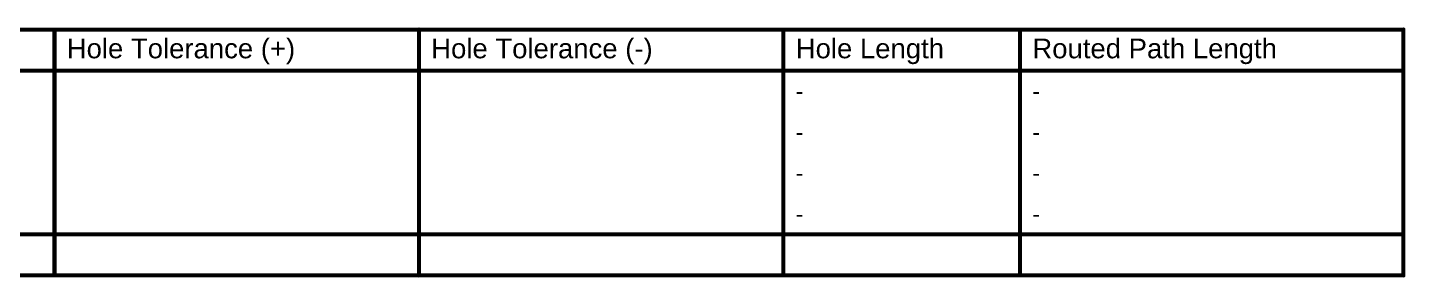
# Model space of a CAD drawing. Header units: inches. Extents: x -7 to 348, y -14 to 159.
# Drawn here: x 219.7 to 347.7, y 135.5 to 158.8 of the extents above; entities that cross this region are included whole.
import ezdxf

# ---------------------------------------------------------------- set-up
doc = ezdxf.new("R2010")
doc.units = ezdxf.units.IN
doc.layers.add('Drill Drawing', color=1, linetype='Continuous')
doc.styles.add('Arial', font='', dxfattribs={"height": 0.2})
doc.styles.get('Arial').set_extended_font_data('Arial')

msp = doc.modelspace()

# ---------------------------------------------------------------- linework, layer by layer
at = {"layer": 'Drill Drawing', "const_width": 0.381}
for points in [[(20, 158.56), (347.52, 158.56)], [(222.16, 135.7), (222.16, 158.56)], [(256.03, 135.7), (256.03, 158.56)], [(289.9, 135.7), (289.9, 158.56)], [(311.89, 135.7), (311.89, 158.56)], [(347.52, 135.7), (347.52, 158.56)], [(20, 154.75), (347.52, 154.75)], [(20, 139.51), (347.52, 139.51)], [(20, 135.7), (347.52, 135.7)]]:
    msp.add_lwpolyline(points, dxfattribs=at)
at = {"layer": 'Drill Drawing', "const_width": 0.191}
for points in [[(222.06, 158.56, 1), (222.25, 158.56, 1)], [(255.93, 158.56, 1), (256.13, 158.56, 1)], [(289.81, 158.56, 1), (290, 158.56, 1)], [(311.8, 158.56, 1), (311.99, 158.56, 1)], [(347.42, 158.56, 1), (347.62, 158.56, 1)], [(347.42, 158.56, 1), (347.62, 158.56, 1)], [(347.42, 154.75, 1), (347.62, 154.75, 1)], [(347.42, 139.51, 1), (347.62, 139.51, 1)], [(222.06, 135.7, 1), (222.25, 135.7, 1)], [(255.93, 135.7, 1), (256.13, 135.7, 1)], [(289.81, 135.7, 1), (290, 135.7, 1)], [(311.8, 135.7, 1), (311.99, 135.7, 1)], [(347.42, 135.7, 1), (347.62, 135.7, 1)], [(347.42, 135.7, 1), (347.62, 135.7, 1)]]:
    msp.add_lwpolyline(points, format="xyb", close=True, dxfattribs=at)

# ---------------------------------------------------------------- texts
at = {"layer": 'Drill Drawing', "style": 'Arial'}
for s, height, p in [('Hole Tolerance (+)', 1.8288, (223.3, 155.89)), ('Hole Tolerance (-)', 1.8288, (257.17, 155.89)), ('Hole Length', 1.8288, (291.05, 155.89)), ('Routed Path Length', 1.8288, (313.04, 155.89)), ('-', 1.52, (291.05, 152.08)), ('-', 1.52, (313.04, 152.08)), ('-', 1.52, (291.05, 148.27)), ('-', 1.52, (313.04, 148.27)), ('-', 1.52, (291.05, 144.46)), ('-', 1.52, (313.04, 144.46)), ('-', 1.52, (291.05, 140.65)), ('-', 1.52, (313.04, 140.65))]:
    msp.add_text(s, height=height, dxfattribs=at).set_placement(p)

doc.saveas('drawing.dxf')
